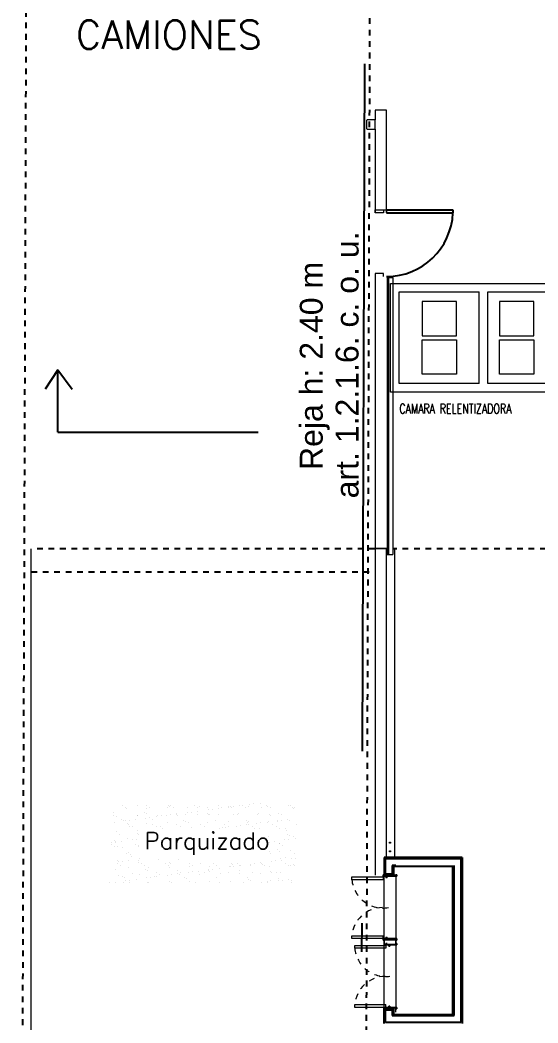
# Model space of a CAD drawing. Header units: millimetres. Extents: x 182 to 305, y 81 to 164.
# Drawn here: x 181.96 to 191, y 100.57 to 118.08 of the extents above; entities that cross this region are included whole.
import ezdxf

# ---------------------------------------------------------------- set-up
doc = ezdxf.new("R2010")
doc.units = ezdxf.units.MM
for name, pattern in [('ACAD_ISO04W100', [30.5, 24, -3, 0.5, -3]), ('ACAD_ISO10W100', [18.5, 12, -3, 0.5, -3]), ('Dash', [3.5, 2, -1.5]), ('Dash 1_16_', [0.003174, 0.001587, -0.001587]), ('DASHDOT', [1, 0.5, -0.25, 0, -0.25]), ('Hidden', [7.14375, 4.7625, -2.38125])]:
    doc.linetypes.add(name, pattern=pattern)
for name, color, linetype in [('-GNBA-IS-TXT100', 7, 'Continuous'), ('00SILUETA', 7, 'Continuous'), ('LADRILLO HU 12', 7, 'Continuous'), ('Lineas Carpintería', 7, 'Continuous'), ('Lineas Lotes', 7, 'DASHDOT'), ('Lineas Proyecciones', 7, 'Hidden'), ('Lineas Rotulo', 7, 'Continuous'), ('reja', 7, 'Continuous'), ('REVOQUES', 7, 'Continuous')]:
    doc.layers.add(name, color=color, linetype=linetype)
for name, color, linetype, lineweight in [('A-----NPP', 7, 'Continuous', 9), ('A-----TEP', 7, 'Continuous', 9), ('A-AREAIDM', 7, 'Continuous', 18), ('A-DOORSYM', 7, 'Continuous', 9), ('A-FLOROTM', 7, 'Continuous', 9), ('A-WALL', 7, 'Continuous', 9), ('G-PLANOTM', 7, 'Continuous', 9)]:
    doc.layers.add(name, color=color, linetype=linetype, lineweight=lineweight)
doc.styles.add('COTAS', font='simplex.shx', dxfattribs={"width": 0.8})
doc.styles.add('PANROMAN', font='arial.ttf', dxfattribs={"height": 0.4})
doc.styles.get("Standard").update_dxf_attribs({"font": 'txt.shx'})

msp = doc.modelspace()

# ---------------------------------------------------------------- linework, layer by layer
at = {"linetype": 'ACAD_ISO10W100'}
msp.add_line((187.881196, 86.816466), (188.133186, 160.861102), dxfattribs=at)
at = {"color": 252, "linetype": 'Continuous'}
for p, q in [((183.755342, 104.368426), (183.755342, 104.368426)), ((184.008766, 104.37239), (184.008766, 104.37239)), ((184.174568, 104.369188), (184.174568, 104.369188)), ((184.547442, 104.367763), (184.547442, 104.367763)), ((184.572255, 104.345026), (184.572255, 104.345026)), ((184.593794, 104.36995), (184.593794, 104.36995)), ((185.01302, 104.370711), (185.01302, 104.370711)), ((185.094057, 104.35586), (185.094057, 104.35586)), ((185.432246, 104.371473), (185.432246, 104.371473)), ((185.595652, 104.347325), (185.595652, 104.347325)), ((185.632733, 104.351233), (185.632733, 104.351233)), ((185.681572, 104.349072), (185.681572, 104.349072)), ((185.791016, 104.363481), (185.791016, 104.363481)), ((185.851472, 104.372235), (185.851472, 104.372235)), ((185.948032, 104.351819), (185.948032, 104.351819)), ((185.973867, 104.387553), (185.973867, 104.387553)), ((186.043938, 104.396778), (186.043938, 104.396778)), ((186.153382, 104.411187), (186.153382, 104.411187)), ((186.270698, 104.372996), (186.270698, 104.372996)), ((186.292402, 104.350168), (186.292402, 104.350168)), ((186.655996, 104.363267), (186.655996, 104.363267)), ((186.689924, 104.373758), (186.689924, 104.373758)), ((183.597252, 104.201303), (183.597252, 104.201303)), ((183.604081, 104.254238), (183.604081, 104.254238)), ((183.645781, 104.180617), (183.645781, 104.180617)), ((183.812111, 104.332261), (183.812111, 104.332261)), ((183.827343, 104.319934), (183.827343, 104.319934)), ((184.009375, 104.193716), (184.009375, 104.193716)), ((184.016478, 104.202064), (184.016478, 104.202064)), ((184.142757, 104.24961), (184.142757, 104.24961)), ((184.16757, 104.226873), (184.16757, 104.226873)), ((184.171713, 104.318282), (184.171713, 104.318282)), ((184.231337, 104.333022), (184.231337, 104.333022)), ((184.34155, 104.172655), (184.34155, 104.172655)), ((184.361755, 104.198211), (184.361755, 104.198211)), ((184.435704, 104.202826), (184.435704, 104.202826)), ((184.524401, 104.196728), (184.524401, 104.196728)), ((184.535307, 104.331382), (184.535307, 104.331382)), ((184.594472, 104.205953), (184.594472, 104.205953)), ((184.650563, 104.333784), (184.650563, 104.333784)), ((184.689372, 104.237707), (184.689372, 104.237707)), ((184.703916, 104.220361), (184.703916, 104.220361)), ((184.706125, 104.196559), (184.706125, 104.196559)), ((184.85493, 104.203588), (184.85493, 104.203588)), ((184.886768, 104.244434), (184.886768, 104.244434)), ((184.887687, 104.335877), (184.887687, 104.335877)), ((184.956839, 104.253659), (184.956839, 104.253659)), ((185.066283, 104.268068), (185.066283, 104.268068)), ((185.06972, 104.209659), (185.06972, 104.209659)), ((185.069789, 104.334546), (185.069789, 104.334546)), ((185.228048, 104.23308), (185.228048, 104.23308)), ((185.232057, 104.334225), (185.232057, 104.334225)), ((185.249134, 104.292141), (185.249134, 104.292141)), ((185.252861, 104.210343), (185.252861, 104.210343)), ((185.274156, 104.204349), (185.274156, 104.204349)), ((185.319205, 104.301366), (185.319205, 104.301366)), ((185.4221, 104.214153), (185.4221, 104.214153)), ((185.428649, 104.315774), (185.428649, 104.315774)), ((185.489015, 104.335307), (185.489015, 104.335307)), ((185.611501, 104.339847), (185.611501, 104.339847)), ((185.657546, 104.328496), (185.657546, 104.328496)), ((185.693382, 104.205111), (185.693382, 104.205111)), ((185.76647, 104.212502), (185.76647, 104.212502)), ((185.774664, 104.221177), (185.774664, 104.221177)), ((185.90824, 104.336069), (185.90824, 104.336069)), ((186.112608, 104.205873), (186.112608, 104.205873)), ((186.130064, 104.225601), (186.130064, 104.225601)), ((186.179349, 104.33933), (186.179349, 104.33933)), ((186.313339, 104.21655), (186.313339, 104.21655)), ((186.327466, 104.336831), (186.327466, 104.336831)), ((186.338152, 104.193813), (186.338152, 104.193813)), ((186.482444, 104.230096), (186.482444, 104.230096)), ((186.531834, 104.206634), (186.531834, 104.206634)), ((186.718024, 104.334702), (186.718024, 104.334702)), ((186.742837, 104.311965), (186.742837, 104.311965)), ((186.746692, 104.337592), (186.746692, 104.337592)), ((183.616817, 104.077242), (183.616817, 104.077242)), ((183.738072, 104.131458), (183.738072, 104.131458)), ((183.762885, 104.108721), (183.762885, 104.108721)), ((183.799668, 104.101315), (183.799668, 104.101315)), ((183.835823, 104.060545), (183.835823, 104.060545)), ((183.864065, 104.031324), (183.864065, 104.031324)), ((183.869739, 104.11054), (183.869739, 104.11054)), ((183.880003, 104.001402), (183.880003, 104.001402)), ((183.920833, 103.995158), (183.920833, 103.995158)), ((183.979183, 104.124948), (183.979183, 104.124948)), ((184.162035, 104.149021), (184.162035, 104.149021)), ((184.180193, 104.058893), (184.180193, 104.058893)), ((184.232106, 104.158246), (184.232106, 104.158246)), ((184.283291, 104.032086), (184.283291, 104.032086)), ((184.284688, 104.119555), (184.284688, 104.119555)), ((184.340059, 103.99592), (184.340059, 103.99592)), ((184.418678, 103.996775), (184.418678, 103.996775)), ((184.543787, 104.071993), (184.543787, 104.071993)), ((184.702517, 104.032847), (184.702517, 104.032847)), ((184.759285, 103.996682), (184.759285, 103.996682)), ((184.823363, 104.114928), (184.823363, 104.114928)), ((184.848176, 104.092191), (184.848176, 104.092191)), ((184.896168, 104.076488), (184.896168, 104.076488)), ((185.121743, 104.033609), (185.121743, 104.033609)), ((185.178511, 103.997444), (185.178511, 103.997444)), ((185.240538, 104.074836), (185.240538, 104.074836)), ((185.369979, 104.103025), (185.369979, 104.103025)), ((185.540969, 104.034371), (185.540969, 104.034371)), ((185.597737, 103.998205), (185.597737, 103.998205)), ((185.604132, 104.087936), (185.604132, 104.087936)), ((185.73562, 104.007636), (185.73562, 104.007636)), ((185.805691, 104.016861), (185.805691, 104.016861)), ((185.908654, 104.098397), (185.908654, 104.098397)), ((185.915135, 104.03127), (185.915135, 104.03127)), ((185.933467, 104.07566), (185.933467, 104.07566)), ((185.956512, 104.09243), (185.956512, 104.09243)), ((185.960195, 104.035133), (185.960195, 104.035133)), ((186.016963, 103.998967), (186.016963, 103.998967)), ((186.097986, 104.055343), (186.097986, 104.055343)), ((186.168057, 104.064568), (186.168057, 104.064568)), ((186.277501, 104.078976), (186.277501, 104.078976)), ((186.300882, 104.090779), (186.300882, 104.090779)), ((186.379421, 104.035894), (186.379421, 104.035894)), ((186.436189, 103.999729), (186.436189, 103.999729)), ((186.45527, 104.086494), (186.45527, 104.086494)), ((186.460353, 104.103049), (186.460353, 104.103049)), ((186.530424, 104.112274), (186.530424, 104.112274)), ((186.639868, 104.126683), (186.639868, 104.126683)), ((186.664476, 104.103878), (186.664476, 104.103878)), ((186.798646, 104.036656), (186.798646, 104.036656)), ((183.654261, 103.921228), (183.654261, 103.921228)), ((183.705975, 103.8642), (183.705975, 103.8642)), ((184.013993, 103.878622), (184.013993, 103.878622)), ((184.017855, 103.934327), (184.017855, 103.934327)), ((184.038806, 103.855886), (184.038806, 103.855886)), ((184.443491, 103.974038), (184.443491, 103.974038)), ((184.965294, 103.984872), (184.965294, 103.984872)), ((185.443324, 103.969155), (185.443324, 103.969155)), ((185.503969, 103.980245), (185.503969, 103.980245)), ((185.552768, 103.983563), (185.552768, 103.983563)), ((186.050585, 103.968342), (186.050585, 103.968342)), ((186.138544, 103.966212), (186.138544, 103.966212)), ((186.309362, 103.83139), (186.309362, 103.83139)), ((186.490924, 103.970707), (186.490924, 103.970707)), ((186.58926, 103.963715), (186.58926, 103.963715)), ((186.614074, 103.940978), (186.614074, 103.940978)), ((186.640556, 103.869532), (186.640556, 103.869532)), ((186.672956, 103.844489), (186.672956, 103.844489)), ((186.731191, 103.833659), (186.731191, 103.833659)), ((183.553562, 103.69346), (183.553562, 103.69346)), ((183.561421, 103.721397), (183.561421, 103.721397)), ((183.609308, 103.76047), (183.609308, 103.76047)), ((183.61033, 103.657295), (183.61033, 103.657295)), ((183.631492, 103.730622), (183.631492, 103.730622)), ((183.634121, 103.737733), (183.634121, 103.737733)), ((183.662741, 103.661839), (183.662741, 103.661839)), ((183.740936, 103.745031), (183.740936, 103.745031)), ((183.844303, 103.801156), (183.844303, 103.801156)), ((183.923788, 103.769104), (183.923788, 103.769104)), ((183.972788, 103.694222), (183.972788, 103.694222)), ((183.993858, 103.778329), (183.993858, 103.778329)), ((184.026335, 103.674938), (184.026335, 103.674938)), ((184.029556, 103.658056), (184.029556, 103.658056)), ((186.292176, 103.732357), (186.292176, 103.732357)), ((186.326506, 103.715506), (186.326506, 103.715506)), ((186.40162, 103.746765), (186.40162, 103.746765)), ((186.488143, 103.698792), (186.488143, 103.698792)), ((186.499404, 103.711318), (186.499404, 103.711318)), ((186.544912, 103.662627), (186.544912, 103.662627)), ((186.584472, 103.770838), (186.584472, 103.770838)), ((186.654543, 103.780063), (186.654543, 103.780063)), ((186.763987, 103.794472), (186.763987, 103.794472)), ((183.751239, 103.630414), (183.751239, 103.630414)), ((183.814697, 103.527098), (183.814697, 103.527098)), ((183.852784, 103.541767), (183.852784, 103.541767)), ((183.88523, 103.507635), (183.88523, 103.507635)), ((183.910043, 103.484898), (183.910043, 103.484898)), ((186.317842, 103.572001), (186.317842, 103.572001)), ((186.330053, 103.531669), (186.330053, 103.531669)), ((186.460497, 103.592727), (186.460497, 103.592727)), ((186.48531, 103.56999), (186.48531, 103.56999)), ((186.681437, 103.5851), (186.681437, 103.5851)), ((186.749279, 103.53243), (186.749279, 103.53243)), ((183.662284, 103.356358), (183.662284, 103.356358)), ((183.671221, 103.402449), (183.671221, 103.402449)), ((183.68554, 103.389187), (183.68554, 103.389187)), ((183.719053, 103.320192), (183.719053, 103.320192)), ((183.755611, 103.398412), (183.755611, 103.398412)), ((183.865055, 103.41282), (183.865055, 103.41282)), ((184.02716, 103.377579), (184.02716, 103.377579)), ((184.034816, 103.415549), (184.034816, 103.415549)), ((184.047907, 103.436893), (184.047907, 103.436893)), ((184.08151, 103.35712), (184.08151, 103.35712)), ((184.138279, 103.320954), (184.138279, 103.320954)), ((184.387196, 103.420044), (184.387196, 103.420044)), ((184.500736, 103.357882), (184.500736, 103.357882)), ((184.557505, 103.321716), (184.557505, 103.321716)), ((184.565836, 103.372952), (184.565836, 103.372952)), ((184.569228, 103.293826), (184.569228, 103.293826)), ((184.590649, 103.350215), (184.590649, 103.350215)), ((184.731566, 103.418392), (184.731566, 103.418392)), ((184.919962, 103.358643), (184.919962, 103.358643)), ((184.921608, 103.298321), (184.921608, 103.298321)), ((184.976731, 103.322478), (184.976731, 103.322478)), ((185.112452, 103.361049), (185.112452, 103.361049)), ((185.265978, 103.296669), (185.265978, 103.296669)), ((185.339188, 103.359405), (185.339188, 103.359405)), ((185.395957, 103.323239), (185.395957, 103.323239)), ((185.621492, 103.295508), (185.621492, 103.295508)), ((185.629572, 103.309769), (185.629572, 103.309769)), ((185.651127, 103.356422), (185.651127, 103.356422)), ((185.67594, 103.333685), (185.67594, 103.333685)), ((185.691562, 103.304733), (185.691562, 103.304733)), ((185.758414, 103.360167), (185.758414, 103.360167)), ((185.801006, 103.319142), (185.801006, 103.319142)), ((185.815183, 103.324001), (185.815183, 103.324001)), ((185.981952, 103.314263), (185.981952, 103.314263)), ((185.983858, 103.343214), (185.983858, 103.343214)), ((186.053929, 103.352439), (186.053929, 103.352439)), ((186.163373, 103.366848), (186.163373, 103.366848)), ((186.17764, 103.360928), (186.17764, 103.360928)), ((186.197743, 103.344519), (186.197743, 103.344519)), ((186.234409, 103.324763), (186.234409, 103.324763)), ((186.326322, 103.312612), (186.326322, 103.312612)), ((186.346224, 103.390921), (186.346224, 103.390921)), ((186.416295, 103.400146), (186.416295, 103.400146)), ((186.507885, 103.451929), (186.507885, 103.451929)), ((186.525739, 103.414554), (186.525739, 103.414554)), ((186.596866, 103.36169), (186.596866, 103.36169)), ((186.602428, 103.462671), (186.602428, 103.462671)), ((186.653635, 103.325524), (186.653635, 103.325524)), ((186.689917, 103.325711), (186.689917, 103.325711)), ((186.708591, 103.438627), (186.708591, 103.438627)), ((186.736418, 103.339891), (186.736418, 103.339891)), ((186.761231, 103.317154), (186.761231, 103.317154)), ((186.778662, 103.447852), (186.778662, 103.447852)), ((183.622475, 103.259427), (183.622475, 103.259427)), ((183.679702, 103.14306), (183.679702, 103.14306)), ((183.756466, 103.136647), (183.756466, 103.136647)), ((183.861264, 103.282378), (183.861264, 103.282378)), ((183.92342, 103.189996), (183.92342, 103.189996)), ((184.043296, 103.15616), (184.043296, 103.15616)), ((184.161151, 103.254799), (184.161151, 103.254799)), ((184.185964, 103.232062), (184.185964, 103.232062)), ((184.205634, 103.280726), (184.205634, 103.280726)), ((184.303082, 103.124744), (184.303082, 103.124744)), ((184.342646, 103.190758), (184.342646, 103.190758)), ((184.351541, 103.128316), (184.351541, 103.128316)), ((184.395676, 103.160655), (184.395676, 103.160655)), ((184.534392, 103.152389), (184.534392, 103.152389)), ((184.604463, 103.161614), (184.604463, 103.161614)), ((184.707767, 103.242896), (184.707767, 103.242896)), ((184.713907, 103.176022), (184.713907, 103.176022)), ((184.740046, 103.159003), (184.740046, 103.159003)), ((184.761872, 103.19152), (184.761872, 103.19152)), ((184.841757, 103.120117), (184.841757, 103.120117)), ((184.896759, 103.200095), (184.896759, 103.200095)), ((184.96683, 103.20932), (184.96683, 103.20932)), ((185.076274, 103.223729), (185.076274, 103.223729)), ((185.10364, 103.172103), (185.10364, 103.172103)), ((185.181098, 103.192281), (185.181098, 103.192281)), ((185.246442, 103.238269), (185.246442, 103.238269)), ((185.259125, 103.247801), (185.259125, 103.247801)), ((185.271255, 103.215532), (185.271255, 103.215532)), ((185.329196, 103.257026), (185.329196, 103.257026)), ((185.43864, 103.271435), (185.43864, 103.271435)), ((185.45602, 103.176597), (185.45602, 103.176597)), ((185.600324, 103.193043), (185.600324, 103.193043)), ((185.793058, 103.226366), (185.793058, 103.226366)), ((185.80039, 103.174946), (185.80039, 103.174946)), ((186.01955, 103.193805), (186.01955, 103.193805)), ((186.163985, 103.188045), (186.163985, 103.188045)), ((186.331733, 103.221739), (186.331733, 103.221739)), ((186.356546, 103.199002), (186.356546, 103.199002)), ((186.438776, 103.194566), (186.438776, 103.194566)), ((186.516365, 103.19254), (186.516365, 103.19254)), ((183.517364, 103.018494), (183.517364, 103.018494)), ((183.517364, 103.018494), (183.517364, 103.018494)), ((183.626808, 103.032903), (183.626808, 103.032903)), ((183.771007, 103.019256), (183.771007, 103.019256)), ((183.781279, 103.11391), (183.781279, 103.11391)), ((183.809659, 103.056976), (183.809659, 103.056976)), ((183.869744, 103.022989), (183.869744, 103.022989)), ((183.87973, 103.066201), (183.87973, 103.066201)), ((183.989174, 103.080609), (183.989174, 103.080609)), ((184.172026, 103.104682), (184.172026, 103.104682)), ((184.190233, 103.020018), (184.190233, 103.020018)), ((184.214114, 103.021337), (184.214114, 103.021337)), ((184.242097, 103.113907), (184.242097, 103.113907)), ((184.577708, 103.034437), (184.577708, 103.034437)), ((184.609459, 103.020779), (184.609459, 103.020779)), ((184.86657, 103.09738), (184.86657, 103.09738)), ((184.930088, 103.038932), (184.930088, 103.038932)), ((185.028685, 103.021541), (185.028685, 103.021541)), ((185.274458, 103.03728), (185.274458, 103.03728)), ((185.388373, 103.108214), (185.388373, 103.108214)), ((185.447911, 103.022303), (185.447911, 103.022303)), ((185.638052, 103.05038), (185.638052, 103.05038)), ((185.867137, 103.023064), (185.867137, 103.023064)), ((185.927048, 103.103586), (185.927048, 103.103586)), ((185.951861, 103.080849), (185.951861, 103.080849)), ((185.990433, 103.054874), (185.990433, 103.054874)), ((186.178048, 103.020229), (186.178048, 103.020229)), ((186.286363, 103.023826), (186.286363, 103.023826)), ((186.287492, 103.034637), (186.287492, 103.034637)), ((186.334803, 103.053223), (186.334803, 103.053223)), ((186.470344, 103.05871), (186.470344, 103.05871)), ((186.473664, 103.091683), (186.473664, 103.091683)), ((186.540414, 103.067935), (186.540414, 103.067935)), ((186.649858, 103.082344), (186.649858, 103.082344)), ((186.698397, 103.066322), (186.698397, 103.066322)), ((186.705589, 103.024588), (186.705589, 103.024588))]:
    msp.add_line(p, q, dxfattribs=at)
at = {"layer": '00SILUETA', "color": 252, "lineweight": 9}
for p, q in [((188.431099, 111.584), (188.431099, 113.484033)), ((188.431099, 113.484033), (191.131099, 113.484033)), ((189.981099, 113.484033), (190.131099, 113.484033)), ((188.581099, 111.734), (188.581099, 113.334033)), ((188.581099, 113.334033), (189.981099, 113.334033)), ((189.981099, 111.734), (189.981099, 113.334033)), ((190.131099, 111.734), (190.131099, 113.334033)), ((190.131099, 113.334033), (191.131099, 113.334033)), ((189.581099, 113.167367), (188.981099, 113.167367)), ((188.981099, 113.167367), (188.981099, 112.567367)), ((189.581099, 112.567367), (189.581099, 113.167367)), ((190.931099, 113.167367), (190.331099, 113.167367)), ((190.331099, 113.167367), (190.331099, 112.567367)), ((190.931099, 112.567367), (190.931099, 113.167367)), ((188.981099, 112.567367), (189.581099, 112.567367)), ((188.981099, 111.9007), (188.981099, 112.5007)), ((188.981099, 112.5007), (189.581099, 112.5007)), ((189.581099, 112.5007), (189.581099, 111.9007)), ((190.331099, 112.567367), (190.931099, 112.567367)), ((190.331099, 111.9007), (190.331099, 112.5007)), ((190.331099, 112.5007), (190.931099, 112.5007)), ((190.931099, 112.5007), (190.931099, 111.9007)), ((189.581099, 111.9007), (188.981099, 111.9007)), ((190.931099, 111.9007), (190.331099, 111.9007)), ((189.981099, 111.734), (188.581099, 111.734)), ((191.131099, 111.734), (190.131099, 111.734)), ((191.131099, 111.584), (188.431099, 111.584))]:
    msp.add_line(p, q, dxfattribs=at)
at = {"layer": 'A-----NPP', "color": 252, "linetype": 'Dash', "lineweight": 18}
for p, q in [((188.161099, 114.764648), (188.161099, 114.714648)), ((188.161099, 114.764648), (188.161099, 114.714648)), ((188.161099, 113.654648), (188.161099, 108.854648)), ((188.161099, 113.654648), (188.161099, 108.854648))]:
    msp.add_line(p, q, dxfattribs=at)
at = {"layer": 'A-DOORSYM', "color": 252}
for p, q in [((188.161099, 114.714648), (188.161099, 114.764648)), ((188.310099, 114.714648), (188.161099, 114.714648)), ((188.310099, 114.764648), (188.310099, 114.714648)), ((188.361099, 114.764648), (188.361099, 114.713648)), ((188.361099, 114.713648), (188.361099, 114.764648)), ((188.361099, 114.714648), (188.361099, 114.713648)), ((188.161099, 113.654648), (188.161099, 113.604648)), ((188.310099, 113.654648), (188.161099, 113.654648)), ((188.310099, 113.604648), (188.310099, 113.654648)), ((187.756103, 103.07341), (187.756103, 103.12341)), ((187.756103, 103.12341), (188.301103, 103.12341)), ((188.301103, 103.159369), (188.301103, 103.134369)), ((188.321103, 103.159369), (188.301103, 103.159369)), ((188.301103, 103.134369), (188.351103, 103.134369)), ((188.301103, 103.12341), (188.301103, 103.07341)), ((188.302103, 103.135369), (188.302103, 103.158369)), ((188.302103, 103.158369), (188.321103, 103.158369)), ((188.352103, 103.135369), (188.302103, 103.135369)), ((188.321103, 103.158369), (188.321103, 103.159369)), ((188.351103, 103.134369), (188.351103, 103.114369)), ((188.352103, 103.115369), (188.352103, 103.135369)), ((188.540103, 103.135369), (188.370103, 103.135369)), ((188.370103, 103.135369), (188.370103, 103.115369)), ((188.371103, 103.114369), (188.371103, 103.134369)), ((188.371103, 103.134369), (188.541103, 103.134369)), ((188.541103, 103.159369), (188.521103, 103.159369)), ((188.521103, 103.159369), (188.521103, 103.158369)), ((188.521103, 103.158369), (188.540103, 103.158369)), ((188.540103, 103.158369), (188.540103, 103.135369)), ((188.541103, 103.134369), (188.541103, 103.159369)), ((188.301103, 103.07341), (187.756103, 103.07341)), ((188.351103, 103.114369), (188.371103, 103.114369)), ((188.370103, 103.115369), (188.352103, 103.115369)), ((187.756103, 102.094369), (188.301103, 102.094369)), ((187.756103, 102.044369), (187.756103, 102.094369)), ((188.301103, 102.044369), (188.301103, 102.094369)), ((188.301103, 102.044369), (187.756103, 102.044369)), ((187.806103, 101.877222), (187.806103, 101.927222)), ((187.806103, 101.927222), (188.351103, 101.927222)), ((188.301103, 102.044369), (188.301103, 102.019369)), ((188.351103, 102.044369), (188.301103, 102.044369)), ((188.301103, 102.019369), (188.321103, 102.019369)), ((188.302103, 102.020369), (188.302103, 102.043369)), ((188.302103, 102.043369), (188.352103, 102.043369)), ((188.321103, 102.020369), (188.302103, 102.020369)), ((188.321103, 102.019369), (188.321103, 102.020369)), ((188.371103, 102.064369), (188.351103, 102.064369)), ((188.351103, 102.064369), (188.351103, 102.044369)), ((188.351103, 101.959369), (188.351103, 101.934369)), ((188.371103, 101.959369), (188.351103, 101.959369)), ((188.351103, 101.934369), (188.401103, 101.934369)), ((188.351103, 101.927222), (188.351103, 101.877222)), ((188.352103, 102.043369), (188.352103, 102.063369)), ((188.352103, 102.063369), (188.370103, 102.063369)), ((188.352103, 101.935369), (188.352103, 101.958369)), ((188.352103, 101.958369), (188.371103, 101.958369)), ((188.402103, 101.935369), (188.352103, 101.935369)), ((188.370103, 102.063369), (188.370103, 102.043369)), ((188.370103, 102.043369), (188.540103, 102.043369)), ((188.371103, 102.044369), (188.371103, 102.064369)), ((188.541103, 102.044369), (188.371103, 102.044369)), ((188.371103, 101.958369), (188.371103, 101.959369)), ((188.401103, 101.934369), (188.401103, 101.914369)), ((188.401103, 101.914369), (188.421103, 101.914369)), ((188.402103, 101.915369), (188.402103, 101.935369)), ((188.420103, 101.915369), (188.402103, 101.915369)), ((188.540103, 101.935369), (188.420103, 101.935369)), ((188.420103, 101.935369), (188.420103, 101.915369)), ((188.421103, 101.914369), (188.421103, 101.934369)), ((188.421103, 101.934369), (188.541103, 101.934369)), ((188.540103, 102.020369), (188.521103, 102.020369)), ((188.521103, 102.020369), (188.521103, 102.019369)), ((188.521103, 102.019369), (188.541103, 102.019369)), ((188.541103, 101.959369), (188.521103, 101.959369)), ((188.521103, 101.959369), (188.521103, 101.958369)), ((188.521103, 101.958369), (188.540103, 101.958369)), ((188.540103, 102.043369), (188.540103, 102.020369)), ((188.540103, 101.958369), (188.540103, 101.935369)), ((188.541103, 102.019369), (188.541103, 102.044369)), ((188.541103, 101.934369), (188.541103, 101.959369)), ((188.351103, 101.877222), (187.806103, 101.877222)), ((187.806103, 100.894369), (188.351103, 100.894369)), ((187.806103, 100.844369), (187.806103, 100.894369)), ((188.351103, 100.844369), (187.806103, 100.844369)), ((188.351103, 100.844369), (188.351103, 100.894369)), ((188.351103, 100.844369), (188.351103, 100.819369)), ((188.401103, 100.844369), (188.351103, 100.844369)), ((188.352103, 100.820369), (188.352103, 100.843369)), ((188.352103, 100.843369), (188.402103, 100.843369)), ((188.421103, 100.864369), (188.401103, 100.864369)), ((188.401103, 100.864369), (188.401103, 100.844369)), ((188.402103, 100.843369), (188.402103, 100.863369)), ((188.402103, 100.863369), (188.420103, 100.863369)), ((188.420103, 100.863369), (188.420103, 100.843369)), ((188.420103, 100.843369), (188.540103, 100.843369)), ((188.421103, 100.844369), (188.421103, 100.864369)), ((188.541103, 100.844369), (188.421103, 100.844369)), ((188.540103, 100.843369), (188.540103, 100.820369)), ((188.541103, 100.819369), (188.541103, 100.844369)), ((188.351103, 100.819369), (188.371103, 100.819369)), ((188.371103, 100.820369), (188.352103, 100.820369)), ((188.371103, 100.819369), (188.371103, 100.820369)), ((188.540103, 100.820369), (188.521103, 100.820369)), ((188.521103, 100.820369), (188.521103, 100.819369)), ((188.521103, 100.819369), (188.541103, 100.819369))]:
    msp.add_line(p, q, dxfattribs=at)
at = {"layer": 'A-DOORSYM', "color": 252, "linetype": 'Dash 1_16_'}
for p, q in [((188.161099, 114.764648), (188.161099, 114.714648)), ((188.161099, 113.654648), (188.161099, 113.604648))]:
    msp.add_line(p, q, dxfattribs=at)
for centre, radius, start, end in [((188.301053, 103.126035), 0.547485, 185.515879, 279.993448), ((188.290558, 102.049195), 0.536361, 90, 175.168662), ((188.351053, 101.929847), 0.547485, 185.515879, 277.346655), ((188.340558, 100.849195), 0.536361, 90, 175.168662)]:
    msp.add_arc(centre, radius, start, end, dxfattribs=at)
at = {"layer": 'A-FLOROTM', "color": 252}
for p, q in [((188.161099, 114.764648), (188.161099, 114.714648)), ((188.161099, 113.654648), (188.161099, 108.854648)), ((182.161099, 86.611912), (182.161099, 108.849648)), ((188.3611, 108.849648), (188.3711, 108.849648)), ((188.501206, 108.849648), (188.501206, 103.429648))]:
    msp.add_line(p, q, dxfattribs=at)
at = {"layer": 'A-WALL', "color": 252, "lineweight": 18}
for p, q in [((188.1611, 116.504648), (188.1611, 116.336103)), ((188.3611, 116.504648), (188.1611, 116.504648)), ((188.3611, 114.764648), (188.3611, 116.504648)), ((188.1611, 116.173194), (188.1611, 114.764648)), ((188.1611, 114.764648), (188.3611, 114.764648)), ((188.4011, 113.587956), (188.3711, 113.587956)), ((188.3711, 113.587956), (188.3711, 108.747956)), ((188.4011, 108.747956), (188.4011, 113.587956)), ((188.361099, 108.854648), (188.161099, 108.854648)), ((188.161099, 108.854648), (188.161099, 103.164648)), ((188.3611, 108.849648), (188.1611, 108.849648)), ((188.1611, 108.849648), (188.1611, 103.154648)), ((188.361099, 103.429648), (188.361099, 108.854648)), ((188.3611, 103.429648), (188.3611, 108.849648)), ((188.3711, 108.747956), (188.4011, 108.747956)), ((188.321102, 103.159369), (188.521102, 103.159369)), ((188.321103, 103.149369), (188.521103, 103.149369)), ((188.521102, 103.151516), (188.521102, 103.159369)), ((188.521102, 102.019369), (188.321102, 102.019369)), ((188.321102, 102.019369), (188.321102, 101.949369)), ((188.321102, 101.949369), (188.351103, 101.949369)), ((188.521103, 102.029369), (188.321103, 102.029369)), ((188.321103, 102.029369), (188.321103, 101.949369)), ((188.321103, 101.949369), (188.351103, 101.949369)), ((188.351728, 101.949369), (188.521103, 101.949369)), ((188.351728, 101.949369), (188.521102, 101.949369)), ((188.521102, 101.949369), (188.521102, 102.019369)), ((188.521103, 101.949369), (188.521103, 102.029369)), ((188.321101, 100.831516), (188.321101, 100.761516)), ((188.351103, 100.829369), (188.321102, 100.829369)), ((188.351103, 100.829369), (188.321103, 100.829369)), ((188.521103, 100.829369), (188.351728, 100.829369)), ((188.521102, 100.829369), (188.351728, 100.829369)), ((188.521101, 100.761516), (188.521101, 100.831516)), ((188.521102, 100.761516), (188.521102, 100.831516))]:
    msp.add_line(p, q, dxfattribs=at)
at = {"layer": 'A-WALL', "color": 252}
for p, q in [((188.4011, 113.587956), (188.4736, 113.587956)), ((188.4736, 113.587956), (188.4736, 108.747956)), ((188.4011, 108.747956), (188.4736, 108.747956)), ((188.321102, 102.221516), (188.321102, 103.461516)), ((188.521102, 103.321516), (188.521102, 103.301516)), ((188.521103, 103.321516), (188.521103, 103.301516)), ((188.321102, 103.134981), (188.321102, 103.149369)), ((188.371103, 103.135369), (188.371103, 103.149369)), ((188.521102, 103.159369), (188.521102, 102.206516)), ((188.521102, 103.149369), (188.521102, 103.135257)), ((188.521103, 103.159369), (188.521103, 102.316516)), ((188.521103, 103.149369), (188.521103, 103.135257)), ((188.321103, 100.829369), (188.321102, 102.221516)), ((188.521102, 102.206516), (188.521102, 100.844369)), ((188.521103, 102.206516), (188.521103, 101.116516)), ((188.321102, 102.029369), (188.321102, 102.043757)), ((188.371103, 102.029369), (188.371103, 102.043369)), ((188.371103, 101.934981), (188.371103, 101.949369)), ((188.521102, 102.043482), (188.521102, 102.029369)), ((188.521102, 101.949369), (188.521102, 101.935209)), ((188.521103, 102.043482), (188.521103, 102.029369)), ((188.521103, 101.949369), (188.521103, 101.935209)), ((188.371103, 100.829369), (188.371103, 100.843757)), ((188.521102, 100.843529), (188.521102, 100.829369)), ((188.521103, 100.843529), (188.521103, 100.829369))]:
    msp.add_line(p, q, dxfattribs=at)
at = {"layer": 'G-PLANOTM', "color": 252}
for p, q in [((188.0211, 116.336103), (188.009645, 116.324648)), ((188.009645, 116.324648), (188.009645, 116.184648)), ((188.1611, 116.336103), (188.0211, 116.336103)), ((188.1611, 116.173194), (188.1611, 116.336103)), ((188.009645, 116.184648), (188.0211, 116.173194)), ((188.0211, 116.173194), (188.1611, 116.173194))]:
    msp.add_line(p, q, dxfattribs=at)
at = {"layer": 'LADRILLO HU 12', "color": 252, "ltscale": 5}
for p, q in [((188.341102, 103.159369), (188.341103, 103.441516)), ((188.341102, 103.441516), (189.661102, 103.441516)), ((188.521103, 103.321516), (188.461102, 103.321516)), ((188.461102, 103.321516), (188.461102, 103.159369)), ((189.541102, 103.441516), (189.541102, 103.461516)), ((189.541102, 100.701516), (189.541102, 103.321516)), ((189.661102, 103.441516), (189.661102, 101.701516)), ((188.461103, 103.169369), (188.341102, 103.169369)), ((189.661102, 101.701516), (189.661102, 100.581516)), ((188.461102, 100.844369), (188.461102, 100.843369)), ((188.341102, 100.581516), (188.341102, 100.819369)), ((188.341103, 100.799369), (188.461103, 100.799369)), ((188.461102, 100.799369), (188.461102, 100.701516)), ((188.461102, 100.701516), (189.541102, 100.701516)), ((189.661102, 100.581516), (188.341102, 100.581516))]:
    msp.add_line(p, q, dxfattribs=at)
at = {"layer": 'Lineas Carpintería', "color": 252}
for p, q in [((188.361099, 114.764648), (189.52167, 114.764648)), ((188.361099, 114.713648), (189.52167, 114.713648)), ((189.52167, 114.764648), (189.52167, 114.713648))]:
    msp.add_line(p, q, dxfattribs=at)
msp.add_arc((188.361099, 114.764648), 1.161691, 270, 357.483821, dxfattribs=at)
at = {"layer": 'Lineas Lotes', "color": 252, "linetype": 'ACAD_ISO04W100', "ltscale": 4e-05}
for p, q in [((181.964514, 86.337005), (182.21819, 160.877005)), ((187.966165, 86.81195), (188.218155, 160.856586))]:
    msp.add_line(p, q, dxfattribs=at)
at = {"layer": 'Lineas Proyecciones', "color": 252, "linetype": 'Hidden', "ltscale": 0.005}
for p, q in [((188.1611, 108.849648), (182.161099, 108.849648)), ((195.141206, 108.849648), (188.4736, 108.849648)), ((182.161099, 108.447957), (188.161099, 108.447957))]:
    msp.add_line(p, q, dxfattribs=at)
at = {"layer": 'Lineas Rotulo', "color": 252}
for p, q in [((182.626766, 111.97668), (182.402268, 111.635044)), ((182.626766, 110.888913), (182.626766, 111.97668)), ((182.626766, 111.97668), (182.876575, 111.635044)), ((182.626766, 110.888913), (186.122422, 110.888913))]:
    msp.add_line(p, q, dxfattribs=at)
at = {"layer": 'reja', "color": 252, "lineweight": 18}
for centre in [(188.421102, 103.719206), (188.421102, 103.569206)]:
    msp.add_circle(centre, 0.01, dxfattribs=at)
at = {"layer": 'REVOQUES', "color": 252, "ltscale": 5}
for p, q in [((188.321102, 103.461516), (189.681102, 103.461516)), ((189.681102, 103.461516), (188.321102, 103.461516)), ((189.521102, 103.301516), (188.481102, 103.301516)), ((188.481102, 103.301516), (188.481102, 103.149369)), ((189.521102, 100.721516), (189.521102, 103.301516)), ((189.681102, 103.461516), (189.681102, 101.561516)), ((188.321102, 103.148369), (188.321102, 103.159369)), ((188.481103, 103.149369), (188.321102, 103.149369)), ((188.321102, 103.134369), (188.321102, 103.135369)), ((189.681102, 101.561516), (189.681102, 100.561516)), ((188.481102, 100.844369), (188.481102, 100.843369)), ((188.321102, 100.561516), (188.321102, 100.829369)), ((188.321103, 100.819369), (188.481103, 100.819369)), ((188.481102, 100.819369), (188.481102, 100.721516)), ((188.481102, 100.721516), (189.521102, 100.721516))]:
    msp.add_line(p, q, dxfattribs=at)

# ---------------------------------------------------------------- texts
at = {"layer": '-GNBA-IS-TXT100', "color": 252, "style": 'COTAS', "width": 0.7}
msp.add_text('CAMARA RELENTIZADORA', height=0.17254, dxfattribs=at).set_placement((188.585554, 111.209853))
at = {"layer": 'A-----TEP', "color": 252}
msp.add_text('CAMIONES', height=0.491766, dxfattribs=at).set_placement((182.938357, 117.578683))
at = {"layer": 'A-AREAIDM', "color": 252, "style": 'PANROMAN'}
for s, p in [('art. 1.2.1.6. c. o. u.', (187.872982, 109.730747)), ('Reja h: 2.40 m', (187.247294, 110.225154))]:
    msp.add_text(s, height=0.4, rotation=90, dxfattribs=at).set_placement(p)
at = {"layer": 'A-AREAIDM', "color": 252}
msp.add_text('Parquizado', height=0.29506, dxfattribs=at).set_placement((184.136216, 103.604716))

doc.saveas('drawing.dxf')
